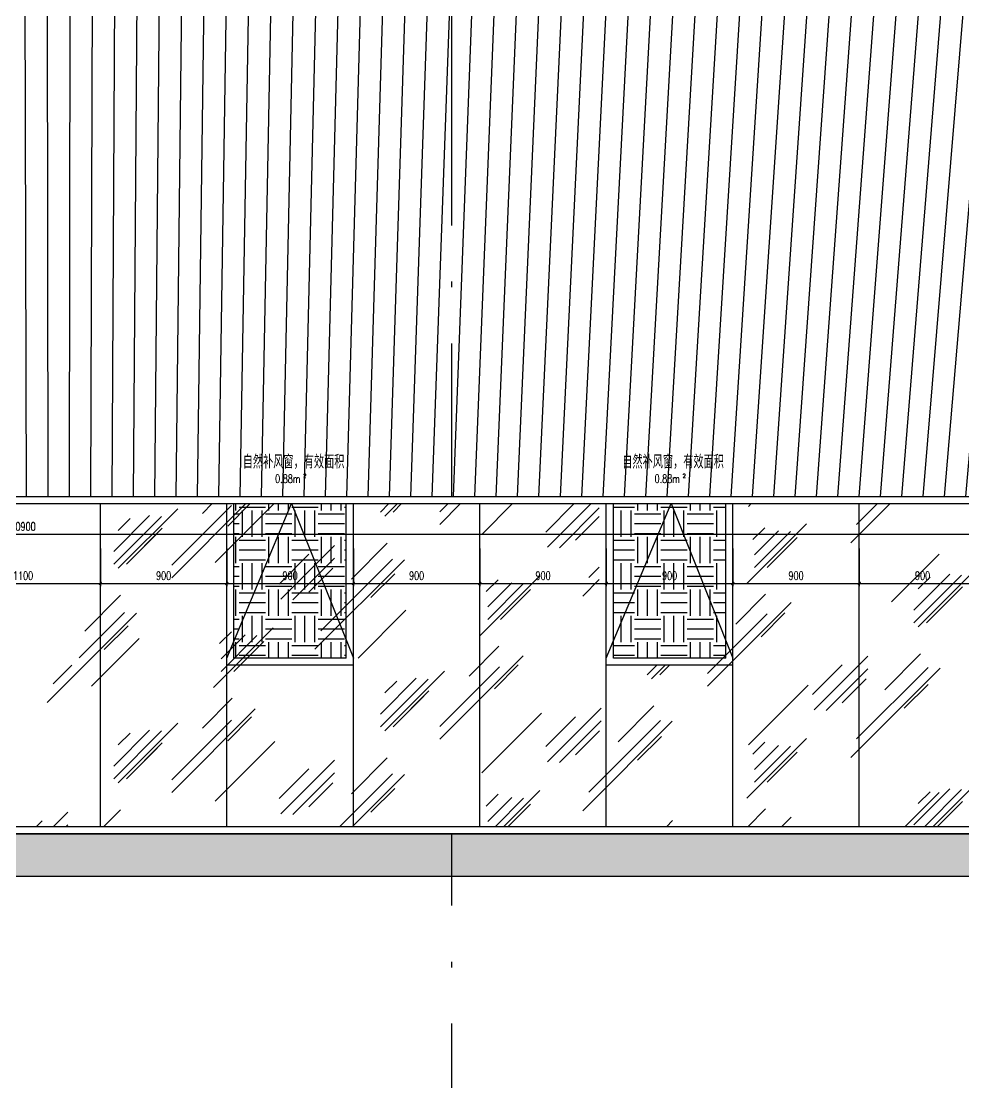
# Model space of a CAD drawing. Extents: x -4210259 to 293730, y -7499 to 868879.
# Drawn here: x -172362 to -165656, y 515466 to 523021 of the extents above; entities that cross this region are included whole.
import ezdxf

# ---------------------------------------------------------------- set-up
doc = ezdxf.new("R2010")
doc.units = 0
doc.header["$LTSCALE"] = 1000
doc.header["$MEASUREMENT"] = 0
doc.linetypes.add('__DASH', pattern=[0.35, 0.25, -0.1])
doc.linetypes.add('DOTE', pattern=[2.4200000000000004, 2, -0.2, 0.02, -0.2])
doc.layers.get('Defpoints').update_dxf_attribs({"color": 210})
for name, color, linetype in [('A-AXIS-DOTE', 14, 'DOTE'), ('A-HATCH-2', 251, 'Continuous'), ('A-LIN-V', 9, 'Continuous'), ('A-WINDOW', 140, 'Continuous'), ('A-门窗表显示尺寸', 160, 'Continuous'), ('AS-WALL', 40, 'Continuous'), ('SPACE', 7, 'Continuous'), ('SPACE_HATCH', 8, 'Continuous'), ('参考线', 8, 'Continuous')]:
    doc.layers.add(name, color=color, linetype=linetype)
doc.layers.add('A-WALL-HATCH', color=8, linetype='Continuous', lineweight=13)
doc.styles.add('_TCH_SPACE', font='SIMPLEX', dxfattribs={"height": 5, "bigfont": 'GBCBIG'})
doc.styles.add('A-DIM_T3', font='SIMPLEX', dxfattribs={"width": 0.7058823529411765, "bigfont": 'GBCBIG'})
doc.dimstyles.new('A-DIM&&20', dxfattribs={"dimtxt": 59.5, "dimasz": 20, "dimexe": 20, "dimexo": 20, "dimgap": 25.25, "dimtad": 1, "dimdec": 0, "dimzin": 0, "dimdsep": 46, "dimtxsty": 'A-DIM_T3', "dimblk": 'ARCHTICK', "dimcen": 0.09, "dimclrt": 7, "dimazin": 2, "dimtfac": 1, "dimtdec": 0, "dimtix": 1, "dimtmove": 2, "dimatfit": 3, "dimfxl": 0, "dimtolj": 1, "dimtzin": 0, "dimarcsym": 0})
pattern_1 = [(0, (0, 0), (187.5, 187.5), [187.5, -187.5]), (0, (0, 70.3125), (187.5, 187.5), [187.5, -187.5]), (0, (0, 140.625), (187.5, 187.5), [187.5, -187.5]), (90, (23.4375, 164.0625), (-187.5, 187.5), [187.5, -187.5]), (90, (93.75, 164.0625), (-187.5, 187.5), [187.5, -187.5]), (90, (164.0625, 164.0625), (-187.5, 187.5), [187.5, -187.5])]

# ---------------------------------------------------------------- blocks, each defined once
blk = doc.blocks.new('_ArchTick')
at = {"color": 0, "linetype": 'ByBlock', "const_width": 0.4}
blk.add_lwpolyline([(-0.5, -0.5), (0.5, 0.5)], dxfattribs=at)
blk = doc.blocks.new('*D1271')
at = {"layer": 'A-门窗表显示尺寸', "color": 0, "lineweight": -2}
for p, q in [((161899.3323832995, 519617.4520265404), (161899.3323832995, 519350.0000000253)), ((182799.3323832988, 519617.4520265404), (182799.3323832988, 519350.0000000253)), ((161899.3323832995, 519370.0000000253), (182799.3323832988, 519370.0000000253))]:
    blk.add_line(p, q, dxfattribs=at)
at = {"layer": 'Defpoints', "color": 0}
for p in [(161899.3323832995, 519637.4520265404), (182799.3323832988, 519637.4520265404), (182799.3323832988, 519370.0000000253)]:
    blk.add_point(p, dxfattribs=at)
at = {"layer": 'A-门窗表显示尺寸', "color": 0, "lineweight": -2, "xscale": 20, "yscale": 20, "zscale": 20, "rotation": 180}
blk.add_blockref('_ArchTick', (161899.3323832995, 519370.0000000253), dxfattribs=at)
at = {"layer": 'A-门窗表显示尺寸', "color": 0, "lineweight": -2, "xscale": 20, "yscale": 20, "zscale": 20}
blk.add_blockref('_ArchTick', (182799.3323832988, 519370.0000000253), dxfattribs=at)
at = {"layer": 'A-门窗表显示尺寸', "color": 7, "insert": (172349.3323832991, 519425.0000000253), "char_height": 59.5, "attachment_point": 5, "style": 'A-DIM_T3'}
blk.add_mtext('\\A1;20900', dxfattribs=at)
blk = doc.blocks.new('*D1278')
at = {"layer": 'A-门窗表显示尺寸', "color": 0, "lineweight": -2}
for p, q in [((178299.3323833388, 519267.4520265404), (178299.3323833388, 519000.0000000253)), ((179199.3323833388, 519267.4520265404), (179199.3323833388, 519000.0000000253)), ((178299.3323833388, 519020.0000000253), (179199.3323833388, 519020.0000000253))]:
    blk.add_line(p, q, dxfattribs=at)
at = {"layer": 'Defpoints', "color": 0}
for p in [(178299.3323833388, 519287.4520265404), (179199.3323833388, 519287.4520265404), (179199.3323833388, 519020.0000000253)]:
    blk.add_point(p, dxfattribs=at)
at = {"layer": 'A-门窗表显示尺寸', "color": 0, "lineweight": -2, "xscale": 20, "yscale": 20, "zscale": 20, "rotation": 180}
blk.add_blockref('_ArchTick', (178299.3323833388, 519020.0000000253), dxfattribs=at)
at = {"layer": 'A-门窗表显示尺寸', "color": 0, "lineweight": -2, "xscale": 20, "yscale": 20, "zscale": 20}
blk.add_blockref('_ArchTick', (179199.3323833388, 519020.0000000253), dxfattribs=at)
at = {"layer": 'A-门窗表显示尺寸', "color": 7, "insert": (178749.3323833388, 519075.0000000253), "char_height": 59.5, "attachment_point": 5, "style": 'A-DIM_T3'}
blk.add_mtext('\\A1;900', dxfattribs=at)
blk = doc.blocks.new('*D1279')
at = {"layer": 'A-门窗表显示尺寸', "color": 0, "lineweight": -2}
for p, q in [((177399.3323833388, 519267.4520265404), (177399.3323833388, 519000.0000000253)), ((178299.3323833388, 519267.4520265404), (178299.3323833388, 519000.0000000253)), ((177399.3323833388, 519020.0000000253), (178299.3323833388, 519020.0000000253))]:
    blk.add_line(p, q, dxfattribs=at)
at = {"layer": 'Defpoints', "color": 0}
for p in [(177399.3323833388, 519287.4520265404), (178299.3323833388, 519287.4520265404), (178299.3323833388, 519020.0000000253)]:
    blk.add_point(p, dxfattribs=at)
at = {"layer": 'A-门窗表显示尺寸', "color": 0, "lineweight": -2, "xscale": 20, "yscale": 20, "zscale": 20, "rotation": 180}
blk.add_blockref('_ArchTick', (177399.3323833388, 519020.0000000253), dxfattribs=at)
at = {"layer": 'A-门窗表显示尺寸', "color": 0, "lineweight": -2, "xscale": 20, "yscale": 20, "zscale": 20}
blk.add_blockref('_ArchTick', (178299.3323833388, 519020.0000000253), dxfattribs=at)
at = {"layer": 'A-门窗表显示尺寸', "color": 7, "insert": (177849.3323833388, 519075.0000000253), "char_height": 59.5, "attachment_point": 5, "style": 'A-DIM_T3'}
blk.add_mtext('\\A1;900', dxfattribs=at)
blk = doc.blocks.new('*D1280')
at = {"layer": 'A-门窗表显示尺寸', "color": 0, "lineweight": -2}
for p, q in [((176499.3323833388, 519267.4520265404), (176499.3323833388, 519000.0000000253)), ((177399.3323833388, 519267.4520265404), (177399.3323833388, 519000.0000000253)), ((176499.3323833388, 519020.0000000253), (177399.3323833388, 519020.0000000253))]:
    blk.add_line(p, q, dxfattribs=at)
at = {"layer": 'Defpoints', "color": 0}
for p in [(176499.3323833388, 519287.4520265404), (177399.3323833388, 519287.4520265404), (177399.3323833388, 519020.0000000253)]:
    blk.add_point(p, dxfattribs=at)
at = {"layer": 'A-门窗表显示尺寸', "color": 0, "lineweight": -2, "xscale": 20, "yscale": 20, "zscale": 20, "rotation": 180}
blk.add_blockref('_ArchTick', (176499.3323833388, 519020.0000000253), dxfattribs=at)
at = {"layer": 'A-门窗表显示尺寸', "color": 0, "lineweight": -2, "xscale": 20, "yscale": 20, "zscale": 20}
blk.add_blockref('_ArchTick', (177399.3323833388, 519020.0000000253), dxfattribs=at)
at = {"layer": 'A-门窗表显示尺寸', "color": 7, "insert": (176949.3323833388, 519075.0000000253), "char_height": 59.5, "attachment_point": 5, "style": 'A-DIM_T3'}
blk.add_mtext('\\A1;900', dxfattribs=at)
blk = doc.blocks.new('*D1281')
at = {"layer": 'A-门窗表显示尺寸', "color": 0, "lineweight": -2}
for p, q in [((175599.3323833389, 519267.4520265404), (175599.3323833389, 519000.0000000253)), ((176499.3323833388, 519267.4520265404), (176499.3323833388, 519000.0000000253)), ((175599.3323833389, 519020.0000000253), (176499.3323833388, 519020.0000000253))]:
    blk.add_line(p, q, dxfattribs=at)
at = {"layer": 'Defpoints', "color": 0}
for p in [(175599.3323833389, 519287.4520265404), (176499.3323833388, 519287.4520265404), (176499.3323833388, 519020.0000000253)]:
    blk.add_point(p, dxfattribs=at)
at = {"layer": 'A-门窗表显示尺寸', "color": 0, "lineweight": -2, "xscale": 20, "yscale": 20, "zscale": 20, "rotation": 180}
blk.add_blockref('_ArchTick', (175599.3323833389, 519020.0000000253), dxfattribs=at)
at = {"layer": 'A-门窗表显示尺寸', "color": 0, "lineweight": -2, "xscale": 20, "yscale": 20, "zscale": 20}
blk.add_blockref('_ArchTick', (176499.3323833388, 519020.0000000253), dxfattribs=at)
at = {"layer": 'A-门窗表显示尺寸', "color": 7, "insert": (176049.3323833388, 519075.0000000253), "char_height": 59.5, "attachment_point": 5, "style": 'A-DIM_T3'}
blk.add_mtext('\\A1;900', dxfattribs=at)
blk = doc.blocks.new('*D1282')
at = {"layer": 'A-门窗表显示尺寸', "color": 0, "lineweight": -2}
for p, q in [((174699.3323833389, 519267.4520265404), (174699.3323833389, 519000.0000000253)), ((175599.3323833389, 519267.4520265404), (175599.3323833389, 519000.0000000253)), ((174699.3323833389, 519020.0000000253), (175599.3323833389, 519020.0000000253))]:
    blk.add_line(p, q, dxfattribs=at)
at = {"layer": 'Defpoints', "color": 0}
for p in [(174699.3323833389, 519287.4520265404), (175599.3323833389, 519287.4520265404), (175599.3323833389, 519020.0000000253)]:
    blk.add_point(p, dxfattribs=at)
at = {"layer": 'A-门窗表显示尺寸', "color": 0, "lineweight": -2, "xscale": 20, "yscale": 20, "zscale": 20, "rotation": 180}
blk.add_blockref('_ArchTick', (174699.3323833389, 519020.0000000253), dxfattribs=at)
at = {"layer": 'A-门窗表显示尺寸', "color": 0, "lineweight": -2, "xscale": 20, "yscale": 20, "zscale": 20}
blk.add_blockref('_ArchTick', (175599.3323833389, 519020.0000000253), dxfattribs=at)
at = {"layer": 'A-门窗表显示尺寸', "color": 7, "insert": (175149.3323833389, 519075.0000000253), "char_height": 59.5, "attachment_point": 5, "style": 'A-DIM_T3'}
blk.add_mtext('\\A1;900', dxfattribs=at)
blk = doc.blocks.new('*D1283')
at = {"layer": 'A-门窗表显示尺寸', "color": 0, "lineweight": -2}
for p, q in [((173799.3323833386, 519267.4520265404), (173799.3323833386, 519000.0000000253)), ((174699.3323833389, 519267.4520265404), (174699.3323833389, 519000.0000000253)), ((173799.3323833386, 519020.0000000253), (174699.3323833389, 519020.0000000253))]:
    blk.add_line(p, q, dxfattribs=at)
at = {"layer": 'Defpoints', "color": 0}
for p in [(173799.3323833386, 519287.4520265404), (174699.3323833389, 519287.4520265404), (174699.3323833389, 519020.0000000253)]:
    blk.add_point(p, dxfattribs=at)
at = {"layer": 'A-门窗表显示尺寸', "color": 0, "lineweight": -2, "xscale": 20, "yscale": 20, "zscale": 20, "rotation": 180}
blk.add_blockref('_ArchTick', (173799.3323833386, 519020.0000000253), dxfattribs=at)
at = {"layer": 'A-门窗表显示尺寸', "color": 0, "lineweight": -2, "xscale": 20, "yscale": 20, "zscale": 20}
blk.add_blockref('_ArchTick', (174699.3323833389, 519020.0000000253), dxfattribs=at)
at = {"layer": 'A-门窗表显示尺寸', "color": 7, "insert": (174249.3323833387, 519075.0000000253), "char_height": 59.5, "attachment_point": 5, "style": 'A-DIM_T3'}
blk.add_mtext('\\A1;900', dxfattribs=at)
blk = doc.blocks.new('*D1284')
at = {"layer": 'A-门窗表显示尺寸', "color": 0, "lineweight": -2}
for p, q in [((172899.3323833388, 519267.4520265404), (172899.3323833388, 519000.0000000253)), ((173799.3323833386, 519267.4520265404), (173799.3323833386, 519000.0000000253)), ((172899.3323833388, 519020.0000000253), (173799.3323833386, 519020.0000000253))]:
    blk.add_line(p, q, dxfattribs=at)
at = {"layer": 'Defpoints', "color": 0}
for p in [(172899.3323833388, 519287.4520265404), (173799.3323833386, 519287.4520265404), (173799.3323833386, 519020.0000000253)]:
    blk.add_point(p, dxfattribs=at)
at = {"layer": 'A-门窗表显示尺寸', "color": 0, "lineweight": -2, "xscale": 20, "yscale": 20, "zscale": 20, "rotation": 180}
blk.add_blockref('_ArchTick', (172899.3323833388, 519020.0000000253), dxfattribs=at)
at = {"layer": 'A-门窗表显示尺寸', "color": 0, "lineweight": -2, "xscale": 20, "yscale": 20, "zscale": 20}
blk.add_blockref('_ArchTick', (173799.3323833386, 519020.0000000253), dxfattribs=at)
at = {"layer": 'A-门窗表显示尺寸', "color": 7, "insert": (173349.3323833387, 519075.0000000253), "char_height": 59.5, "attachment_point": 5, "style": 'A-DIM_T3'}
blk.add_mtext('\\A1;900', dxfattribs=at)
blk = doc.blocks.new('*D1285')
at = {"layer": 'A-门窗表显示尺寸', "color": 0, "lineweight": -2}
for p, q in [((171799.3323833388, 519267.4520265404), (171799.3323833388, 519000.0000000253)), ((172899.3323833388, 519267.4520265404), (172899.3323833388, 519000.0000000253)), ((171799.3323833388, 519020.0000000253), (172899.3323833388, 519020.0000000253))]:
    blk.add_line(p, q, dxfattribs=at)
at = {"layer": 'Defpoints', "color": 0}
for p in [(171799.3323833388, 519287.4520265404), (172899.3323833388, 519287.4520265404), (172899.3323833388, 519020.0000000253)]:
    blk.add_point(p, dxfattribs=at)
at = {"layer": 'A-门窗表显示尺寸', "color": 0, "lineweight": -2, "xscale": 20, "yscale": 20, "zscale": 20, "rotation": 180}
blk.add_blockref('_ArchTick', (171799.3323833388, 519020.0000000253), dxfattribs=at)
at = {"layer": 'A-门窗表显示尺寸', "color": 0, "lineweight": -2, "xscale": 20, "yscale": 20, "zscale": 20}
blk.add_blockref('_ArchTick', (172899.3323833388, 519020.0000000253), dxfattribs=at)
at = {"layer": 'A-门窗表显示尺寸', "color": 7, "insert": (172349.3323833388, 519075.0000000253), "char_height": 59.5, "attachment_point": 5, "style": 'A-DIM_T3'}
blk.add_mtext('\\A1;1100', dxfattribs=at)
blk = doc.blocks.new('C21024-M')
at = {"layer": 'SPACE', "color": 1, "style": '_TCH_SPACE'}
for p in [(173912.4980203777, 519837.4520265521), (173912.4980203777, 519837.4520265521), (176612.4980203777, 519837.4520265521), (176612.4980203777, 519837.4520265521)]:
    blk.add_text('自然补风窗，有效面积', height=96.45390070921985, dxfattribs=at).set_placement(p)
at = {"layer": 'SPACE', "color": 1, "style": '_TCH_SPACE', "width": 0.7058823529411765}
for s, height, p in [('0.88m', 59.5, (174142.7320629309, 519735.0770265521)), ('0.88m', 59.5, (174142.7320629309, 519735.0770265521)), ('2', 29.75, (174342.7320629309, 519770.0770265521)), ('2', 29.75, (174342.7320629309, 519770.0770265521)), ('0.88m', 59.5, (176842.7320629309, 519735.0770265521)), ('0.88m', 59.5, (176842.7320629309, 519735.0770265521)), ('2', 29.75, (177042.7320629309, 519770.0770265521)), ('2', 29.75, (177042.7320629309, 519770.0770265521))]:
    blk.add_text(s, height=height, dxfattribs=at).set_placement(p)
blk.add_wipeout([(161899.3323832997, 517237.4520265405), (182799.33238329875, 517237.4520265172), (182799.33238329878, 519637.4520265405), (161899.3323832997, 519637.4520265643)]).dxf.layer = '参考线'
at = {"layer": 'A-WALL-HATCH'}
h = blk.add_hatch(dxfattribs=at)
h.set_pattern_fill('玻璃2', color=256, scale=100, angle=180)
h.set_pattern_definition([(45, (1568211.067298129, 60.00000002532033), (0, 1527.350647362943), [600, -360, 600, -360, 240, -523.28157]), (45, (1568181.067298129, 90.00000002532033), (0, 1527.350647362943), [480, -600, 360, -360, 420, -463.28157]), (45, (1568181.067298129, 180.0000000253203), (0, 1527.350647362943), [360, -720, 240, -360, 540, -463.28157]), (45, (1568271.067298129, 90.00000002532033), (0, 1527.350647362943), [360, -720, 300, -1303.2815]), (45, (1568361.067298129, 180.0000000253203), (0, 1527.350647362943), [180, -900, 120, -1483.2815]), (45, (1568211.067298129, 330.0000000253203), (0, 1527.350647362943), [120, -900, 120, -480, 300, -763.28157]), (45, (1568751.067298129, 240.0000000253203), (0, 1527.350647362943), [600, -900, 720, -475.28157]), (45, (1568751.067298129, 150.0000000253203), (0, 1527.350647362943), [840, -600, 900, -355.28157]), (45, (1568901.067298129, 270.0000000253203), (0, -1697.056274847714), [600, -840, 480, -763.28157]), (45, (1568811.067298129, 450.0000000253203), (0, 1527.350647362943), [300, -1200, 360, -823.28157]), (45, (1568991.067298129, 360.0000000253203), (0, 1527.350647362943), [240, -1200, 240, -1003.2815])])
h.paths.add_polyline_path([(182749.3323833151, 517287.4520265208), (161949.3323833076, 517287.4520265306), (161949.3323832997, 518437.4520265355), (162849.3323832867, 518437.4520265642), (162849.3323832867, 519587.4520265404), (167449.3323833388, 519587.4520265404), (167449.3323833388, 518437.452026514), (168249.3323833388, 518437.4520265141), (168249.3323833388, 519587.4520265404), (171949.3323833388, 519587.4520265404), (171949.3323833388, 518437.4520265143), (172749.3323833388, 518437.4520265142), (172749.3323833388, 519587.4520265403), (176449.3323833388, 519587.4520265404), (176449.3323833388, 518437.4520265143), (177249.3323833388, 518437.4520265142), (177249.3323833388, 519587.4520265403), (181849.3323833118, 519587.4520265404), (181849.3323833118, 518437.4520265642), (182749.3323832988, 518437.4520265306)])
at = {"layer": 'SPACE_HATCH'}
h = blk.add_hatch(dxfattribs=at)
h.set_pattern_fill('土壤', color=1, scale=50, style=0)
h.set_pattern_definition(pattern_1)
h.paths.add_polyline_path([(174649.3323832613, 518487.4520264065), (173849.3323832671, 518487.4520266579), (173849.3323834057, 519587.4520265325), (174649.3323833758, 519587.4520266025)])
h = blk.add_hatch(dxfattribs=at)
h.set_pattern_fill('土壤', color=1, scale=50, style=0)
h.set_pattern_definition(pattern_1)
h.paths.add_polyline_path([(174649.3323832613, 518487.4520264066), (173849.3323832671, 518487.452026658), (173849.3323834057, 519587.4520265326), (174649.3323833758, 519587.4520266025)])
h = blk.add_hatch(dxfattribs=at)
h.set_pattern_fill('土壤', color=1, scale=50, style=0)
h.set_pattern_definition(pattern_1)
h.paths.add_polyline_path([(177349.3323832613, 518487.4520264065), (176549.3323832671, 518487.4520266579), (176549.3323834057, 519587.4520265325), (177349.3323833758, 519587.4520266025)])
h = blk.add_hatch(dxfattribs=at)
h.set_pattern_fill('土壤', color=1, scale=50, style=0)
h.set_pattern_definition(pattern_1)
h.paths.add_polyline_path([(177349.3323832613, 518487.4520264066), (176549.3323832671, 518487.452026658), (176549.3323834057, 519587.4520265326), (177349.3323833758, 519587.4520266025)])
at = {"layer": 'A-WINDOW'}
for p, q in [((172899.3323833388, 517287.4520265217), (172899.3323833388, 519587.4520265404)), ((173799.3323833388, 517287.4520265217), (173799.3323833388, 519587.4520265404)), ((173849.3323833388, 518487.4520265312), (173849.3323833388, 519587.4520265572)), ((174649.3323833388, 518487.4520265311), (174649.3323833388, 519587.4520265572)), ((174699.3323833388, 517287.4520265217), (174699.3323833388, 519587.4520265404)), ((175599.3323833388, 517287.4520265217), (175599.3323833388, 519587.4520265404)), ((176499.3323833388, 517287.4520265217), (176499.3323833388, 519587.4520265404)), ((176549.3323833388, 518487.4520265312), (176549.3323833388, 519587.4520265572)), ((177349.3323833388, 518487.4520265311), (177349.3323833388, 519587.4520265572)), ((177399.3323833388, 517287.4520265217), (177399.3323833388, 519587.4520265404)), ((178299.3323833388, 517287.4520265217), (178299.3323833388, 519587.4520265404)), ((174649.3323833388, 518487.4520265311), (173849.3323833388, 518487.4520265312)), ((177349.3323833388, 518487.4520265311), (176549.3323833388, 518487.4520265312)), ((174699.3323833388, 518437.4520265311), (173799.3323833388, 518437.4520265312)), ((177399.3323833388, 518437.4520265311), (176499.3323833388, 518437.4520265312))]:
    blk.add_line(p, q, dxfattribs=at)
for points in [[(182799.3323832988, 517237.4520265171), (161899.3323832997, 517237.4520265404), (161899.3323832997, 519637.4520265404), (182799.3323832988, 519637.4520265404)], [(182749.3323832988, 517287.4520265172), (161949.3323832997, 517287.4520265402), (161949.3323832997, 519587.4520265404), (182749.3323832988, 519587.4520265404)]]:
    blk.add_lwpolyline(points, close=True, dxfattribs=at)
for points in [[(173799.3323833388, 518487.4520265142), (174259.999990982, 519587.4520265235), (174699.3323833388, 518487.4520265142)], [(176499.3323833388, 518487.4520265142), (176959.999990982, 519587.4520265235), (177399.3323833388, 518487.4520265142)]]:
    blk.add_lwpolyline(points, dxfattribs=at)
at = {"layer": 'A-门窗表显示尺寸'}
for p1, p2, picture, middle in [((161899.3323832995, 519637.4520265404), (182799.3323832988, 519637.4520265404), '*D1271', (172349.3323832991, 519425.0000000253)), ((171799.3323833388, 519287.4520265404), (172899.3323833388, 519287.4520265404), '*D1285', (172349.3323833388, 519075.0000000253)), ((172899.3323833388, 519287.4520265404), (173799.3323833386, 519287.4520265404), '*D1284', (173349.3323833387, 519075.0000000253)), ((173799.3323833386, 519287.4520265404), (174699.3323833389, 519287.4520265404), '*D1283', (174249.3323833387, 519075.0000000253)), ((174699.3323833389, 519287.4520265404), (175599.3323833389, 519287.4520265404), '*D1282', (175149.3323833389, 519075.0000000253)), ((175599.3323833389, 519287.4520265404), (176499.3323833388, 519287.4520265404), '*D1281', (176049.3323833388, 519075.0000000253)), ((176499.3323833388, 519287.4520265404), (177399.3323833388, 519287.4520265404), '*D1280', (176949.3323833388, 519075.0000000253)), ((177399.3323833388, 519287.4520265404), (178299.3323833388, 519287.4520265404), '*D1279', (177849.3323833388, 519075.0000000253)), ((178299.3323833388, 519287.4520265404), (179199.3323833388, 519287.4520265404), '*D1278', (178749.3323833388, 519075.0000000253))]:
    dim = blk.add_aligned_dim(p1=p1, p2=p2, distance=-267.45202651509317, dimstyle='A-DIM&&20', dxfattribs=at)
    dim.commit()
    dim.dimension.update_dxf_attribs({"geometry": picture, "text_midpoint": middle})

msp = doc.modelspace()

# ---------------------------------------------------------------- hatches: boundary and pattern name
at = {"layer": 'A-HATCH-2'}
h = msp.add_hatch(dxfattribs=at)
h.set_pattern_fill('ANSI31', color=256, scale=150, angle=45)
h.set_pattern_definition([(90, (-40598682125.62118, -3384804562.000004), (-238.125, -1.848892746611746e-30), [])])
h.paths.add_polyline_path([(-185149.3324139323, 517237.4520265401), (-185149.3324139323, 517209.9999999999), (-185149.3324139323, 517237.4520265248), (-161910, 517237.4520265248), (-161899.3323832712, 517237.4520265249), (-182799.3323832984, 517237.4520265249), (-182799.3323832984, 519637.4520265403), (-161899.3323832712, 519637.4520265403), (-161899.3323832712, 517237.4520265288), (-158110, 517237.4520265209), (-158099.3324038633, 517237.452026539), (-159599.3324040344, 517237.4520265249), (-159699.3323832984, 535687.4520265248), (-185099.3324239153, 535695.0000000001)])

# ---------------------------------------------------------------- linework, layer by layer
at = {"layer": 'A-AXIS-DOTE', "ltscale": 2}
msp.add_line((-169299.3323832984, 511887.4520265246), (-169299.3323832985, 538485.0684404911), dxfattribs=at)
at = {"layer": 'A-AXIS-DOTE', "linetype": '__DASH', "ltscale": 2}
msp.add_line((-252788.4381458776, 517237.4520265249), (-54309.8093255033, 517237.4520265248), dxfattribs=at)
at = {"layer": 'AS-WALL'}
msp.add_line((-252788.4381458776, 516937.4520265245), (-54309.8093255033, 516937.4520265246), dxfattribs=at)

# ---------------------------------------------------------------- next in the draw order: block references
at = {"layer": 'A-LIN-V'}
msp.add_blockref('C21024-M', (-344698.6647665701, 5.820766091346741e-11), dxfattribs=at)

# ---------------------------------------------------------------- next in the draw order: hatches: boundary and pattern name
at = {"layer": 'A-HATCH-2'}
h = msp.add_hatch(dxfattribs=at)
h.set_pattern_fill('ANSI38', color=256, scale=150)
h.set_pattern_definition([(45, (0, 0), (-168.3798022700466, 168.3798022700466), []), (135, (0, 0), (-505.1394068101398, 168.3798022700467), [595.3125, -357.1875])])
h.paths.add_polyline_path([(-202256.4752404356, 516937.4520265246), (-246199.3323860153, 516937.4520265246), (-246199.3323860153, 517237.4520265249), (-202256.4752404356, 517237.4520265249)])
h.paths.add_polyline_path([(-200370.7609547208, 516937.4520265245), (-194299.3323833046, 516937.4520265245), (-194299.3323833046, 517237.4520265249), (-200370.7609547208, 517237.4520265249)])
h.paths.add_polyline_path([(-186549.3324139377, 517237.4520265402), (-189299.3323832916, 517237.4520265402), (-189299.3323832916, 516937.4520265245), (-186549.3324139377, 516937.4520265245)])
h.paths.add_polyline_path([(-140799.3323832669, 516937.4520265092), (-185149.3324139328, 516937.4520265092), (-185149.3324139328, 517237.4520265249), (-140799.3323832669, 517237.4520265249)])
h.paths.add_polyline_path([(-132549.3323942206, 517237.4520265402), (-134798.9327018685, 517237.4520265402), (-134798.9327018685, 516937.4520265093), (-132549.3323942206, 516937.4520265093)])
h.paths.add_polyline_path([(-105599.3323736887, 516937.4520265246), (-131149.3324142129, 516937.4520265246), (-131149.3324142129, 517237.4520265095), (-105599.3323736887, 517237.4520265095)])
h.paths.add_polyline_path([(-86299.33238330507, 516937.4520265246), (-105590, 516937.4520265246), (-105590, 517237.4520265248), (-86299.33238330507, 517237.4520265248)])
h.paths.add_polyline_path([(-78549.33241420961, 517237.4520265248), (-81299.33238329203, 517237.4520265248), (-81299.33238329203, 516937.4520265246), (-78549.33241420961, 516937.4520265246)])
h.paths.add_polyline_path([(-66490, 516937.4520265247), (-77149.33241420472, 516937.4520265247), (-77149.33241420472, 517237.4520265401), (-66490, 517237.4520265401)])

# ---------------------------------------------------------------- next in the draw order: linework, layer by layer
at = {"layer": 'A-LIN-V'}
msp.add_line((-60499.33238329889, 517237.4520265248), (-246199.3323860153, 517237.4520265248), dxfattribs=at)

doc.saveas('drawing.dxf')
